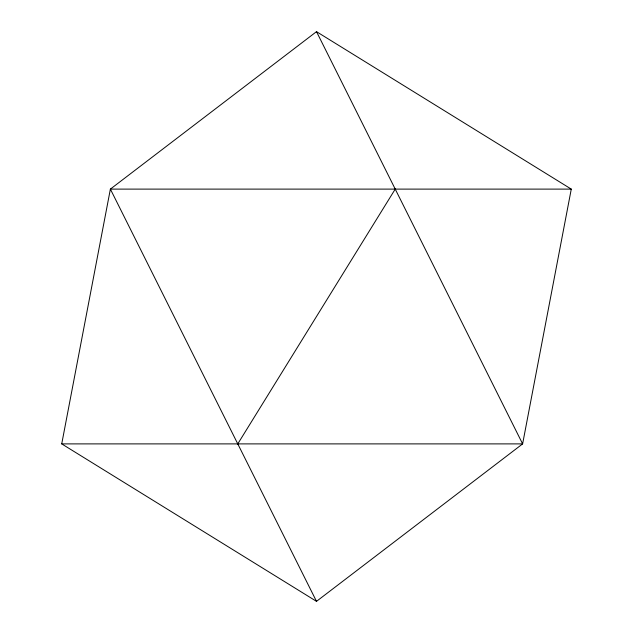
<?xml version="1.0" encoding="UTF-8"?>
<svg xmlns="http://www.w3.org/2000/svg" width="633" height="633" viewBox="0 0 633 633"><rect width="100%" height="100%" fill="white"/><g stroke="black" fill="none" stroke-linecap="round" stroke-linejoin="round"><path stroke-width="0.95" d="M61.725 443.891L110.379 189.109L316.5 31.65L571.275 189.109L522.621 443.891L316.5 601.35L61.725 443.891L522.621 443.891L316.5 31.65M237.771 443.891L395.229 189.109M571.275 189.109L110.379 189.109L316.5 601.35"/></g></svg>
